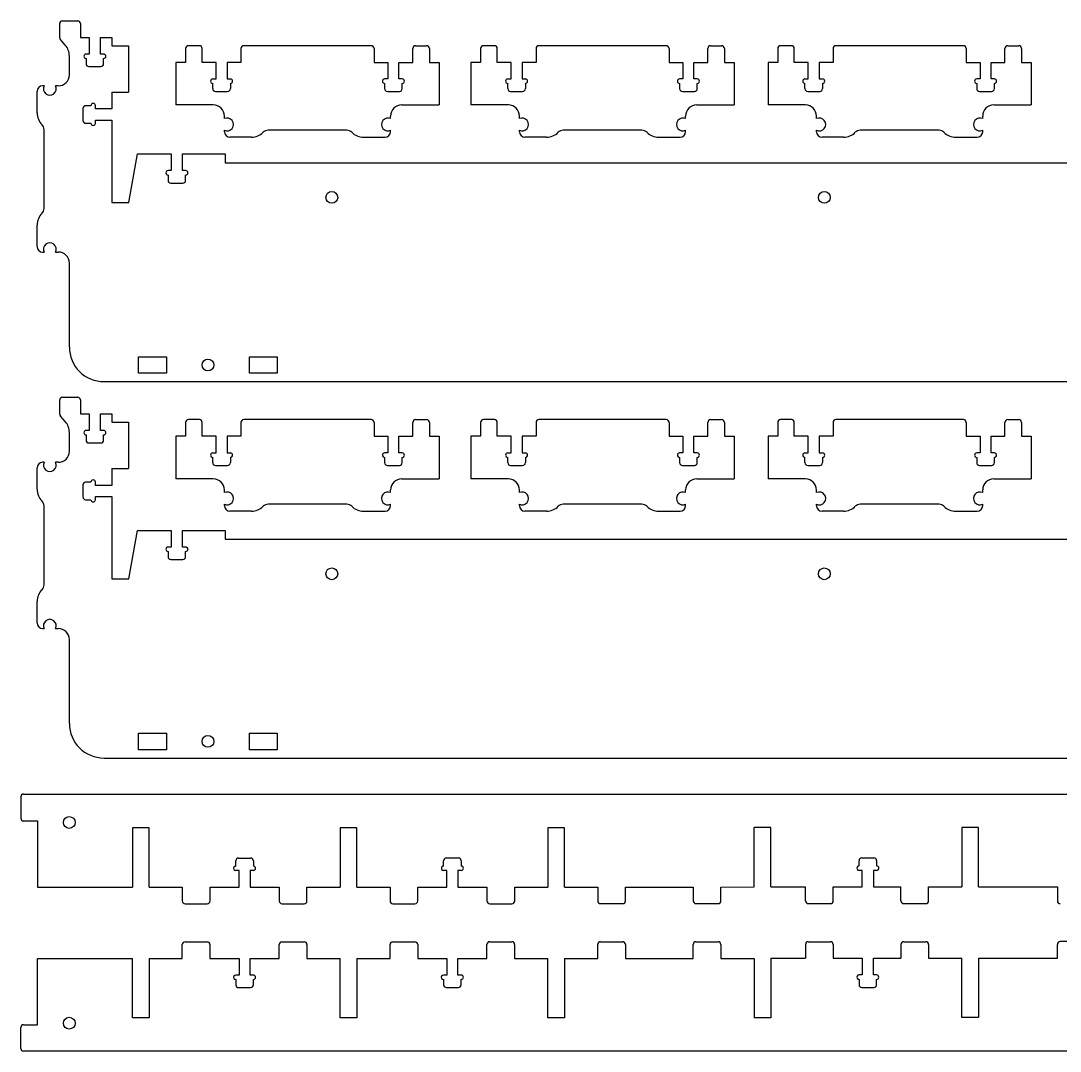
# Model space of a CAD drawing. Header units: millimetres. Extents: x -2205 to -684, y 3022 to 4418.
# Drawn here: x -2205 to -1454, y 3022 to 3766 of the extents above; entities that cross this region are included whole.
import ezdxf

# ---------------------------------------------------------------- set-up
doc = ezdxf.new("R2010")
doc.units = ezdxf.units.MM
doc.layers.get('0').update_dxf_attribs({"color": 253, "lineweight": 70, "true_color": 0x8faf8f})

msp = doc.modelspace()

# ---------------------------------------------------------------- linework, layer by layer
at = {"color": 48, "lineweight": -3, "true_color": 0x483a05}
for p, q in [((-2176.84, 3753.43), (-2176.84, 3763.68)), ((-2174.84, 3765.68), (-2163.84, 3765.68)), ((-2161.84, 3763.68), (-2161.84, 3753.68)), ((-2161.84, 3753.68), (-2155.46, 3753.68)), ((-2155.46, 3753.68), (-2155.46, 3741.68)), ((-2147.46, 3753.68), (-2139.09, 3753.68)), ((-2147.46, 3741.68), (-2147.46, 3753.68)), ((-2139.09, 3753.68), (-2139.09, 3747.68)), ((-2172.83, 3748.13), (-2176.34, 3752.11)), ((-2139.09, 3747.68), (-2127.09, 3747.68)), ((-2127.09, 3747.68), (-2127.09, 3714.15)), ((-2085.92, 3745.68), (-2085.92, 3735.68)), ((-2075.96, 3747.68), (-2083.92, 3747.68)), ((-2073.96, 3735.68), (-2073.96, 3745.68)), ((-2045.96, 3745.68), (-2045.96, 3735.68)), ((-1951.88, 3747.68), (-2043.96, 3747.68)), ((-1949.88, 3745.68), (-1949.88, 3735.68)), ((-1921.88, 3735.68), (-1921.88, 3745.68)), ((-1919.88, 3747.68), (-1911.92, 3747.68)), ((-1909.92, 3745.68), (-1909.92, 3735.68)), ((-1872.88, 3745.68), (-1872.88, 3735.68)), ((-1862.92, 3747.68), (-1870.88, 3747.68)), ((-1860.92, 3735.68), (-1860.92, 3745.68)), ((-1832.92, 3745.68), (-1832.92, 3735.68)), ((-1738.84, 3747.68), (-1830.92, 3747.68)), ((-1736.84, 3745.68), (-1736.84, 3735.68)), ((-1708.84, 3735.68), (-1708.84, 3745.68)), ((-1706.84, 3747.68), (-1698.88, 3747.68)), ((-1696.88, 3745.68), (-1696.88, 3735.68)), ((-1658.37, 3745.68), (-1658.37, 3735.68)), ((-1648.41, 3747.68), (-1656.37, 3747.68)), ((-1646.41, 3735.68), (-1646.41, 3745.68)), ((-1618.41, 3745.68), (-1618.41, 3735.68)), ((-1524.33, 3747.68), (-1616.41, 3747.68)), ((-1522.33, 3745.68), (-1522.33, 3735.68)), ((-1494.33, 3735.68), (-1494.33, 3745.68)), ((-1492.33, 3747.68), (-1484.37, 3747.68)), ((-1482.37, 3745.68), (-1482.37, 3735.68)), ((-2169.84, 3726.68), (-2169.84, 3740.2)), ((-2155.46, 3741.68), (-2157.81, 3741.68)), ((-2157.81, 3738.48), (-2157.81, 3734.68)), ((-2145.11, 3741.68), (-2147.46, 3741.68)), ((-2145.11, 3734.68), (-2145.11, 3738.48)), ((-2155.81, 3732.68), (-2147.11, 3732.68)), ((-2085.92, 3735.68), (-2092.92, 3735.68)), ((-2092.92, 3735.68), (-2092.92, 3704.93)), ((-2063.96, 3735.68), (-2073.96, 3735.68)), ((-2063.96, 3723.68), (-2063.96, 3735.68)), ((-2045.96, 3735.68), (-2055.96, 3735.68)), ((-2055.96, 3735.68), (-2055.96, 3723.68)), ((-1949.88, 3735.68), (-1939.88, 3735.68)), ((-1939.88, 3735.68), (-1939.88, 3723.68)), ((-1931.88, 3735.68), (-1921.88, 3735.68)), ((-1931.88, 3723.68), (-1931.88, 3735.68)), ((-1909.92, 3735.68), (-1902.92, 3735.68)), ((-1902.92, 3735.68), (-1902.92, 3704.93)), ((-1872.88, 3735.68), (-1879.88, 3735.68)), ((-1879.88, 3735.68), (-1879.88, 3704.93)), ((-1850.92, 3735.68), (-1860.92, 3735.68)), ((-1850.92, 3723.68), (-1850.92, 3735.68)), ((-1832.92, 3735.68), (-1842.92, 3735.68)), ((-1842.92, 3735.68), (-1842.92, 3723.68)), ((-1736.84, 3735.68), (-1726.84, 3735.68)), ((-1726.84, 3735.68), (-1726.84, 3723.68)), ((-1718.84, 3735.68), (-1708.84, 3735.68)), ((-1718.84, 3723.68), (-1718.84, 3735.68)), ((-1696.88, 3735.68), (-1689.88, 3735.68)), ((-1689.88, 3735.68), (-1689.88, 3704.93)), ((-1658.37, 3735.68), (-1665.37, 3735.68)), ((-1665.37, 3735.68), (-1665.37, 3704.93)), ((-1636.41, 3735.68), (-1646.41, 3735.68)), ((-1636.41, 3723.68), (-1636.41, 3735.68)), ((-1618.41, 3735.68), (-1628.41, 3735.68)), ((-1628.41, 3735.68), (-1628.41, 3723.68)), ((-1522.33, 3735.68), (-1512.33, 3735.68)), ((-1512.33, 3735.68), (-1512.33, 3723.68)), ((-1504.33, 3735.68), (-1494.33, 3735.68)), ((-1504.33, 3723.68), (-1504.33, 3735.68)), ((-1482.37, 3735.68), (-1475.37, 3735.68)), ((-1475.37, 3735.68), (-1475.37, 3704.93)), ((-2066.31, 3723.68), (-2063.96, 3723.68)), ((-2055.96, 3723.68), (-2053.61, 3723.68)), ((-1939.88, 3723.68), (-1942.23, 3723.68)), ((-1929.53, 3723.68), (-1931.88, 3723.68)), ((-1853.27, 3723.68), (-1850.92, 3723.68)), ((-1842.92, 3723.68), (-1840.57, 3723.68)), ((-1726.84, 3723.68), (-1729.19, 3723.68)), ((-1716.49, 3723.68), (-1718.84, 3723.68)), ((-1638.76, 3723.68), (-1636.41, 3723.68)), ((-1628.41, 3723.68), (-1626.06, 3723.68)), ((-1512.33, 3723.68), (-1514.68, 3723.68)), ((-1501.98, 3723.68), (-1504.33, 3723.68)), ((-2188.13, 3718.68), (-2189.14, 3718.68)), ((-2177.84, 3718.68), (-2179.75, 3718.68)), ((-2066.31, 3716.68), (-2066.31, 3720.48)), ((-2053.61, 3720.48), (-2053.61, 3716.68)), ((-1942.23, 3720.48), (-1942.23, 3716.68)), ((-1929.53, 3716.68), (-1929.53, 3720.48)), ((-1853.27, 3716.68), (-1853.27, 3720.48)), ((-1840.57, 3720.48), (-1840.57, 3716.68)), ((-1729.19, 3720.48), (-1729.19, 3716.68)), ((-1716.49, 3716.68), (-1716.49, 3720.48)), ((-1638.76, 3716.68), (-1638.76, 3720.48)), ((-1626.06, 3720.48), (-1626.06, 3716.68)), ((-1514.68, 3720.48), (-1514.68, 3716.68)), ((-1501.98, 3716.68), (-1501.98, 3720.48)), ((-2193.14, 3699.17), (-2193.14, 3714.68)), ((-2139.09, 3714.15), (-2139.09, 3702.03)), ((-2139.09, 3714.15), (-2127.09, 3714.15)), ((-2064.31, 3714.68), (-2055.61, 3714.68)), ((-1940.23, 3714.68), (-1931.53, 3714.68)), ((-1851.27, 3714.68), (-1842.57, 3714.68)), ((-1727.19, 3714.68), (-1718.49, 3714.68)), ((-1636.76, 3714.68), (-1628.06, 3714.68)), ((-1512.68, 3714.68), (-1503.98, 3714.68)), ((-2160.09, 3702.38), (-2160.09, 3693.68)), ((-2154.29, 3704.38), (-2158.09, 3704.38)), ((-2151.09, 3702.03), (-2151.09, 3704.38)), ((-2139.09, 3702.03), (-2151.09, 3702.03)), ((-2065.92, 3704.93), (-2092.92, 3704.93)), ((-1929.92, 3704.93), (-1902.92, 3704.93)), ((-1852.88, 3704.93), (-1879.88, 3704.93)), ((-1716.88, 3704.93), (-1689.88, 3704.93)), ((-1638.37, 3704.93), (-1665.37, 3704.93)), ((-1502.37, 3704.93), (-1475.37, 3704.93)), ((-2151.09, 3694.03), (-2139.09, 3694.03)), ((-2151.09, 3691.68), (-2151.09, 3694.03)), ((-2139.09, 3694.03), (-2139.09, 3634.53)), ((-2057.92, 3695.02), (-2057.92, 3696.93)), ((-1937.92, 3695.02), (-1937.92, 3696.93)), ((-1844.88, 3695.02), (-1844.88, 3696.93)), ((-1724.88, 3695.02), (-1724.88, 3696.93)), ((-1630.37, 3695.02), (-1630.37, 3696.93)), ((-1510.37, 3695.02), (-1510.37, 3696.93)), ((-2188.14, 3630.23), (-2188.14, 3687.12)), ((-2158.09, 3691.68), (-2154.29, 3691.68)), ((-2057.92, 3685.63), (-2057.92, 3686.64)), ((-1969.47, 3686.63), (-2026.37, 3686.63)), ((-1937.92, 3685.63), (-1937.92, 3686.64)), ((-1844.88, 3685.63), (-1844.88, 3686.64)), ((-1756.43, 3686.63), (-1813.33, 3686.63)), ((-1724.88, 3685.63), (-1724.88, 3686.64)), ((-1630.37, 3685.63), (-1630.37, 3686.64)), ((-1541.92, 3686.63), (-1598.82, 3686.63)), ((-1510.37, 3685.63), (-1510.37, 3686.64)), ((-2038.41, 3681.63), (-2053.92, 3681.63)), ((-1957.43, 3681.63), (-1941.92, 3681.63)), ((-1825.37, 3681.63), (-1840.88, 3681.63)), ((-1744.39, 3681.63), (-1728.88, 3681.63)), ((-1610.86, 3681.63), (-1626.37, 3681.63)), ((-1529.88, 3681.63), (-1514.37, 3681.63)), ((-2126.93, 3634.53), (-2120.58, 3669.53)), ((-2120.58, 3669.53), (-2096.25, 3669.53)), ((-2096.25, 3669.53), (-2096.25, 3657.53)), ((-2088.25, 3669.53), (-2057.29, 3669.53)), ((-2088.25, 3657.53), (-2088.25, 3669.53)), ((-2057.29, 3669.53), (-2057.29, 3663.18)), ((-2057.29, 3663.18), (-836.61, 3663.18)), ((-2096.25, 3657.53), (-2098.6, 3657.53)), ((-2085.9, 3657.53), (-2088.25, 3657.53)), ((-2098.6, 3654.33), (-2098.6, 3650.53)), ((-2096.6, 3648.53), (-2087.9, 3648.53)), ((-2085.9, 3650.53), (-2085.9, 3654.33)), ((-2139.09, 3634.53), (-2126.93, 3634.53)), ((-2193.14, 3602.68), (-2193.14, 3618.19)), ((-2189.14, 3598.68), (-2188.13, 3598.68)), ((-2179.75, 3598.68), (-2177.84, 3598.68)), ((-2169.84, 3530.18), (-2169.84, 3590.68)), ((-2119.9, 3523.18), (-2099.84, 3523.18)), ((-2119.9, 3511.18), (-2119.9, 3523.18)), ((-2099.84, 3523.18), (-2099.84, 3511.18)), ((-2039.78, 3511.18), (-2039.78, 3523.18)), ((-2039.78, 3523.18), (-2019.84, 3523.18)), ((-2019.84, 3523.18), (-2019.84, 3511.18)), ((-2144.84, 3505.18), (-749.06, 3505.18)), ((-2099.84, 3511.18), (-2119.9, 3511.18)), ((-2019.84, 3511.18), (-2039.78, 3511.18)), ((-2176.84, 3481.67), (-2176.84, 3491.92)), ((-2174.84, 3493.92), (-2163.84, 3493.92)), ((-2161.84, 3491.92), (-2161.84, 3481.92)), ((-2172.83, 3476.37), (-2176.34, 3480.35)), ((-2161.84, 3481.92), (-2155.46, 3481.92)), ((-2155.46, 3481.92), (-2155.46, 3469.92)), ((-2147.46, 3481.92), (-2139.09, 3481.92)), ((-2147.46, 3469.92), (-2147.46, 3481.92)), ((-2139.09, 3481.92), (-2139.09, 3475.92)), ((-2139.09, 3475.92), (-2127.09, 3475.92)), ((-2127.09, 3475.92), (-2127.09, 3442.39)), ((-2085.92, 3475.71), (-2085.92, 3465.71)), ((-2075.96, 3477.71), (-2083.92, 3477.71)), ((-2073.96, 3465.71), (-2073.96, 3475.71)), ((-2045.96, 3475.71), (-2045.96, 3465.71)), ((-1951.88, 3477.71), (-2043.96, 3477.71)), ((-1949.88, 3475.71), (-1949.88, 3465.71)), ((-1921.88, 3465.71), (-1921.88, 3475.71)), ((-1919.88, 3477.71), (-1911.92, 3477.71)), ((-1909.92, 3475.71), (-1909.92, 3465.71)), ((-1872.88, 3475.71), (-1872.88, 3465.71)), ((-1862.92, 3477.71), (-1870.88, 3477.71)), ((-1860.92, 3465.71), (-1860.92, 3475.71)), ((-1832.92, 3475.71), (-1832.92, 3465.71)), ((-1738.84, 3477.71), (-1830.92, 3477.71)), ((-1736.84, 3475.71), (-1736.84, 3465.71)), ((-1708.84, 3465.71), (-1708.84, 3475.71)), ((-1706.84, 3477.71), (-1698.88, 3477.71)), ((-1696.88, 3475.71), (-1696.88, 3465.71)), ((-1658.37, 3475.71), (-1658.37, 3465.71)), ((-1648.41, 3477.71), (-1656.37, 3477.71)), ((-1646.41, 3465.71), (-1646.41, 3475.71)), ((-1618.41, 3475.71), (-1618.41, 3465.71)), ((-1524.33, 3477.71), (-1616.41, 3477.71)), ((-1522.33, 3475.71), (-1522.33, 3465.71)), ((-1494.33, 3465.71), (-1494.33, 3475.71)), ((-1492.33, 3477.71), (-1484.37, 3477.71)), ((-1482.37, 3475.71), (-1482.37, 3465.71)), ((-2169.84, 3454.92), (-2169.84, 3468.44)), ((-2155.46, 3469.92), (-2157.81, 3469.92)), ((-2145.11, 3469.92), (-2147.46, 3469.92)), ((-2157.81, 3466.72), (-2157.81, 3462.92)), ((-2155.81, 3460.92), (-2147.11, 3460.92)), ((-2145.11, 3462.92), (-2145.11, 3466.72)), ((-2085.92, 3465.71), (-2092.92, 3465.71)), ((-2092.92, 3465.71), (-2092.92, 3434.96)), ((-2063.96, 3465.71), (-2073.96, 3465.71)), ((-2063.96, 3453.71), (-2063.96, 3465.71)), ((-2045.96, 3465.71), (-2055.96, 3465.71)), ((-2055.96, 3465.71), (-2055.96, 3453.71)), ((-1949.88, 3465.71), (-1939.88, 3465.71)), ((-1939.88, 3465.71), (-1939.88, 3453.71)), ((-1931.88, 3465.71), (-1921.88, 3465.71)), ((-1931.88, 3453.71), (-1931.88, 3465.71)), ((-1909.92, 3465.71), (-1902.92, 3465.71)), ((-1902.92, 3465.71), (-1902.92, 3434.96)), ((-1872.88, 3465.71), (-1879.88, 3465.71)), ((-1879.88, 3465.71), (-1879.88, 3434.96)), ((-1850.92, 3465.71), (-1860.92, 3465.71)), ((-1850.92, 3453.71), (-1850.92, 3465.71)), ((-1832.92, 3465.71), (-1842.92, 3465.71)), ((-1842.92, 3465.71), (-1842.92, 3453.71)), ((-1736.84, 3465.71), (-1726.84, 3465.71)), ((-1726.84, 3465.71), (-1726.84, 3453.71)), ((-1718.84, 3465.71), (-1708.84, 3465.71)), ((-1718.84, 3453.71), (-1718.84, 3465.71)), ((-1696.88, 3465.71), (-1689.88, 3465.71)), ((-1689.88, 3465.71), (-1689.88, 3434.96)), ((-1658.37, 3465.71), (-1665.37, 3465.71)), ((-1665.37, 3465.71), (-1665.37, 3434.96)), ((-1636.41, 3465.71), (-1646.41, 3465.71)), ((-1636.41, 3453.71), (-1636.41, 3465.71)), ((-1618.41, 3465.71), (-1628.41, 3465.71)), ((-1628.41, 3465.71), (-1628.41, 3453.71)), ((-1522.33, 3465.71), (-1512.33, 3465.71)), ((-1512.33, 3465.71), (-1512.33, 3453.71)), ((-1504.33, 3465.71), (-1494.33, 3465.71)), ((-1504.33, 3453.71), (-1504.33, 3465.71)), ((-1482.37, 3465.71), (-1475.37, 3465.71)), ((-1475.37, 3465.71), (-1475.37, 3434.96)), ((-2066.31, 3453.71), (-2063.96, 3453.71)), ((-2055.96, 3453.71), (-2053.61, 3453.71)), ((-1939.88, 3453.71), (-1942.23, 3453.71)), ((-1929.53, 3453.71), (-1931.88, 3453.71)), ((-1853.27, 3453.71), (-1850.92, 3453.71)), ((-1842.92, 3453.71), (-1840.57, 3453.71)), ((-1726.84, 3453.71), (-1729.19, 3453.71)), ((-1716.49, 3453.71), (-1718.84, 3453.71)), ((-1638.76, 3453.71), (-1636.41, 3453.71)), ((-1628.41, 3453.71), (-1626.06, 3453.71)), ((-1512.33, 3453.71), (-1514.68, 3453.71)), ((-1501.98, 3453.71), (-1504.33, 3453.71)), ((-2188.13, 3446.92), (-2189.14, 3446.92)), ((-2177.84, 3446.92), (-2179.75, 3446.92)), ((-2066.31, 3446.71), (-2066.31, 3450.51)), ((-2053.61, 3450.51), (-2053.61, 3446.71)), ((-1942.23, 3450.51), (-1942.23, 3446.71)), ((-1929.53, 3446.71), (-1929.53, 3450.51)), ((-1853.27, 3446.71), (-1853.27, 3450.51)), ((-1840.57, 3450.51), (-1840.57, 3446.71)), ((-1729.19, 3450.51), (-1729.19, 3446.71)), ((-1716.49, 3446.71), (-1716.49, 3450.51)), ((-1638.76, 3446.71), (-1638.76, 3450.51)), ((-1626.06, 3450.51), (-1626.06, 3446.71)), ((-1514.68, 3450.51), (-1514.68, 3446.71)), ((-1501.98, 3446.71), (-1501.98, 3450.51)), ((-2193.14, 3427.41), (-2193.14, 3442.92)), ((-2139.09, 3442.39), (-2139.09, 3430.27)), ((-2139.09, 3442.39), (-2127.09, 3442.39)), ((-2064.31, 3444.71), (-2055.61, 3444.71)), ((-1940.23, 3444.71), (-1931.53, 3444.71)), ((-1851.27, 3444.71), (-1842.57, 3444.71)), ((-1727.19, 3444.71), (-1718.49, 3444.71)), ((-1636.76, 3444.71), (-1628.06, 3444.71)), ((-1512.68, 3444.71), (-1503.98, 3444.71)), ((-2160.09, 3430.62), (-2160.09, 3421.92)), ((-2154.29, 3432.62), (-2158.09, 3432.62)), ((-2151.09, 3430.27), (-2151.09, 3432.62)), ((-2139.09, 3430.27), (-2151.09, 3430.27)), ((-2065.92, 3434.96), (-2092.92, 3434.96)), ((-1929.92, 3434.96), (-1902.92, 3434.96)), ((-1852.88, 3434.96), (-1879.88, 3434.96)), ((-1716.88, 3434.96), (-1689.88, 3434.96)), ((-1638.37, 3434.96), (-1665.37, 3434.96)), ((-1502.37, 3434.96), (-1475.37, 3434.96)), ((-2057.92, 3425.05), (-2057.92, 3426.96)), ((-1937.92, 3425.05), (-1937.92, 3426.96)), ((-1844.88, 3425.05), (-1844.88, 3426.96)), ((-1724.88, 3425.05), (-1724.88, 3426.96)), ((-1630.37, 3425.05), (-1630.37, 3426.96)), ((-1510.37, 3425.05), (-1510.37, 3426.96)), ((-2188.14, 3358.47), (-2188.14, 3415.36)), ((-2158.09, 3419.92), (-2154.29, 3419.92)), ((-2151.09, 3422.27), (-2139.09, 3422.27)), ((-2151.09, 3419.92), (-2151.09, 3422.27)), ((-2139.09, 3422.27), (-2139.09, 3362.77)), ((-2057.92, 3415.66), (-2057.92, 3416.67)), ((-1969.47, 3416.66), (-2026.37, 3416.66)), ((-1937.92, 3415.66), (-1937.92, 3416.67)), ((-1844.88, 3415.66), (-1844.88, 3416.67)), ((-1756.43, 3416.66), (-1813.33, 3416.66)), ((-1724.88, 3415.66), (-1724.88, 3416.67)), ((-1630.37, 3415.66), (-1630.37, 3416.67)), ((-1541.92, 3416.66), (-1598.82, 3416.66)), ((-1510.37, 3415.66), (-1510.37, 3416.67)), ((-2038.41, 3411.66), (-2053.92, 3411.66)), ((-1957.43, 3411.66), (-1941.92, 3411.66)), ((-1825.37, 3411.66), (-1840.88, 3411.66)), ((-1744.39, 3411.66), (-1728.88, 3411.66)), ((-1610.86, 3411.66), (-1626.37, 3411.66)), ((-1529.88, 3411.66), (-1514.37, 3411.66)), ((-2126.93, 3362.77), (-2120.58, 3397.77)), ((-2120.58, 3397.77), (-2096.25, 3397.77)), ((-2096.25, 3397.77), (-2096.25, 3385.77)), ((-2088.25, 3397.77), (-2057.29, 3397.77)), ((-2088.25, 3385.77), (-2088.25, 3397.77)), ((-2057.29, 3397.77), (-2057.29, 3391.42)), ((-2096.25, 3385.77), (-2098.6, 3385.77)), ((-2085.9, 3385.77), (-2088.25, 3385.77)), ((-2057.29, 3391.42), (-836.61, 3391.42)), ((-2098.6, 3382.57), (-2098.6, 3378.77)), ((-2085.9, 3378.77), (-2085.9, 3382.57)), ((-2096.6, 3376.77), (-2087.9, 3376.77)), ((-2139.09, 3362.77), (-2126.93, 3362.77)), ((-2193.14, 3330.92), (-2193.14, 3346.43)), ((-2189.14, 3326.92), (-2188.13, 3326.92)), ((-2179.75, 3326.92), (-2177.84, 3326.92)), ((-2169.84, 3258.42), (-2169.84, 3318.92)), ((-2119.9, 3251.42), (-2099.84, 3251.42)), ((-2119.9, 3239.42), (-2119.9, 3251.42)), ((-2099.84, 3251.42), (-2099.84, 3239.42)), ((-2039.78, 3239.42), (-2039.78, 3251.42)), ((-2039.78, 3251.42), (-2019.84, 3251.42)), ((-2019.84, 3251.42), (-2019.84, 3239.42)), ((-2099.84, 3239.42), (-2119.9, 3239.42)), ((-2019.84, 3239.42), (-2039.78, 3239.42)), ((-2144.84, 3233.42), (-749.06, 3233.42)), ((-2204.93, 3205.45), (-2204.93, 3190.04)), ((-2202.93, 3207.45), (-685.93, 3207.45)), ((-2202.93, 3188.04), (-2192.93, 3188.04)), ((-2192.93, 3188.04), (-2192.92, 3140.19)), ((-2124.32, 3183.06), (-2124.31, 3140.21)), ((-2112.32, 3183.06), (-2124.32, 3183.06)), ((-2112.31, 3140.21), (-2112.32, 3183.06)), ((-1974.32, 3183.09), (-1974.31, 3140.24)), ((-1962.32, 3183.09), (-1974.32, 3183.09)), ((-1962.31, 3140.24), (-1962.32, 3183.09)), ((-1824.32, 3183.12), (-1824.31, 3140.27)), ((-1812.32, 3183.12), (-1824.32, 3183.12)), ((-1812.31, 3140.28), (-1812.32, 3183.12)), ((-1663.42, 3183.16), (-1675.42, 3183.15)), ((-1675.41, 3140.31), (-1675.42, 3183.15)), ((-1663.41, 3140.31), (-1663.42, 3183.16)), ((-1525.42, 3183.19), (-1525.41, 3140.34)), ((-1513.42, 3183.19), (-1525.42, 3183.19)), ((-1513.41, 3140.34), (-1513.42, 3183.19)), ((-2047.67, 3161.22), (-2038.97, 3161.23)), ((-1897.67, 3161.26), (-1888.97, 3161.26)), ((-1597.67, 3161.32), (-1588.97, 3161.33)), ((-2049.67, 3155.42), (-2049.67, 3159.22)), ((-2047.31, 3152.22), (-2049.66, 3152.22)), ((-2047.31, 3140.22), (-2047.31, 3152.22)), ((-2036.96, 3152.23), (-2039.31, 3152.23)), ((-2039.31, 3152.23), (-2039.31, 3140.23)), ((-2036.97, 3159.23), (-2036.97, 3155.43)), ((-1899.67, 3155.46), (-1899.67, 3159.26)), ((-1897.31, 3152.26), (-1899.66, 3152.26)), ((-1897.31, 3140.26), (-1897.31, 3152.26)), ((-1886.96, 3152.26), (-1889.31, 3152.26)), ((-1889.31, 3152.26), (-1889.31, 3140.26)), ((-1886.97, 3159.26), (-1886.97, 3155.46)), ((-1599.67, 3155.52), (-1599.67, 3159.32)), ((-1597.32, 3152.32), (-1599.67, 3152.32)), ((-1597.32, 3140.32), (-1597.32, 3152.32)), ((-1586.97, 3152.33), (-1589.32, 3152.33)), ((-1589.32, 3152.33), (-1589.32, 3140.33)), ((-1586.97, 3159.33), (-1586.97, 3155.53)), ((-2192.92, 3140.19), (-2124.31, 3140.21)), ((-2112.31, 3140.21), (-2088.31, 3140.22)), ((-2088.31, 3140.22), (-2088.31, 3130.22)), ((-2068.31, 3130.22), (-2068.31, 3140.22)), ((-2068.31, 3140.22), (-2047.31, 3140.22)), ((-2039.31, 3140.23), (-2018.31, 3140.23)), ((-2018.31, 3140.23), (-2018.31, 3130.23)), ((-1998.31, 3130.24), (-1998.31, 3140.24)), ((-1998.31, 3140.24), (-1974.31, 3140.24)), ((-1962.31, 3140.24), (-1938.31, 3140.25)), ((-1938.31, 3140.25), (-1938.31, 3130.25)), ((-1918.31, 3140.25), (-1897.31, 3140.26)), ((-1918.31, 3130.25), (-1918.31, 3140.25)), ((-1889.31, 3140.26), (-1868.31, 3140.26)), ((-1868.31, 3140.26), (-1868.31, 3130.26)), ((-1848.31, 3130.27), (-1848.31, 3140.27)), ((-1848.31, 3140.27), (-1824.31, 3140.27)), ((-1812.31, 3140.28), (-1788.31, 3140.28)), ((-1788.31, 3140.28), (-1788.31, 3130.28)), ((-1768.31, 3140.29), (-1719.41, 3140.3)), ((-1768.31, 3130.29), (-1768.31, 3140.29)), ((-1719.41, 3140.3), (-1719.41, 3130.3)), ((-1699.41, 3140.3), (-1675.41, 3140.31)), ((-1699.41, 3130.3), (-1699.41, 3140.3)), ((-1663.41, 3140.31), (-1638.31, 3140.31)), ((-1638.31, 3130.31), (-1638.31, 3140.31)), ((-1618.31, 3130.32), (-1618.31, 3140.32)), ((-1618.31, 3140.32), (-1597.32, 3140.32)), ((-1589.32, 3140.33), (-1569.41, 3140.33)), ((-1569.41, 3130.33), (-1569.41, 3140.33)), ((-1549.41, 3140.33), (-1525.41, 3140.34)), ((-1549.41, 3130.33), (-1549.41, 3140.33)), ((-1513.41, 3140.34), (-1456.42, 3140.35)), ((-1456.42, 3140.35), (-1456.41, 3130.35)), ((-2086.31, 3128.22), (-2070.31, 3128.22)), ((-2016.31, 3128.23), (-2000.31, 3128.24)), ((-1936.31, 3128.25), (-1920.31, 3128.25)), ((-1866.31, 3128.26), (-1850.31, 3128.27)), ((-1786.31, 3128.28), (-1770.31, 3128.29)), ((-1717.41, 3128.3), (-1701.41, 3128.3)), ((-1636.31, 3128.31), (-1620.31, 3128.32)), ((-1567.41, 3128.33), (-1551.41, 3128.33)), ((-2086.34, 3100.71), (-2070.34, 3100.72)), ((-2016.34, 3100.73), (-2000.34, 3100.73)), ((-1936.34, 3100.75), (-1920.34, 3100.75)), ((-1866.34, 3100.76), (-1850.34, 3100.77)), ((-1786.34, 3100.78), (-1770.34, 3100.78)), ((-1717.44, 3100.79), (-1701.44, 3100.8)), ((-1636.34, 3100.81), (-1620.34, 3100.82)), ((-1567.44, 3100.83), (-1551.44, 3100.83)), ((-1434.44, 3100.86), (-1454.44, 3100.85)), ((-2088.34, 3088.71), (-2088.34, 3098.71)), ((-2068.34, 3098.72), (-2068.34, 3088.72)), ((-2018.34, 3088.73), (-2018.34, 3098.73)), ((-1998.34, 3098.73), (-1998.34, 3088.73)), ((-1938.34, 3088.75), (-1938.34, 3098.75)), ((-1918.34, 3098.75), (-1918.34, 3088.75)), ((-1868.34, 3088.76), (-1868.34, 3098.76)), ((-1848.34, 3098.77), (-1848.34, 3088.77)), ((-1788.34, 3088.78), (-1788.34, 3098.78)), ((-1768.34, 3098.78), (-1768.34, 3088.78)), ((-1719.44, 3088.79), (-1719.44, 3098.79)), ((-1699.44, 3098.8), (-1699.44, 3088.8)), ((-1638.34, 3098.81), (-1638.34, 3088.81)), ((-1618.34, 3098.82), (-1618.34, 3088.82)), ((-1569.44, 3098.83), (-1569.44, 3088.83)), ((-1549.44, 3098.83), (-1549.44, 3088.83)), ((-1456.44, 3088.85), (-1456.44, 3098.85)), ((-2192.94, 3088.69), (-2124.34, 3088.71)), ((-2192.93, 3040.84), (-2192.94, 3088.69)), ((-2124.33, 3045.86), (-2124.34, 3088.71)), ((-2112.34, 3088.71), (-2088.34, 3088.71)), ((-2112.34, 3088.71), (-2112.33, 3045.86)), ((-2068.34, 3088.72), (-2047.34, 3088.72)), ((-2047.34, 3088.72), (-2047.33, 3076.72)), ((-2039.34, 3088.72), (-2018.34, 3088.73)), ((-2039.33, 3076.72), (-2039.34, 3088.72)), ((-1998.34, 3088.73), (-1974.34, 3088.74)), ((-1974.33, 3045.89), (-1974.34, 3088.74)), ((-1962.34, 3088.74), (-1938.34, 3088.75)), ((-1962.34, 3088.74), (-1962.33, 3045.89)), ((-1918.34, 3088.75), (-1897.34, 3088.75)), ((-1897.34, 3088.75), (-1897.33, 3076.75)), ((-1889.34, 3088.76), (-1868.34, 3088.76)), ((-1889.33, 3076.76), (-1889.34, 3088.76)), ((-1848.34, 3088.77), (-1824.34, 3088.77)), ((-1824.33, 3045.92), (-1824.34, 3088.77)), ((-1812.34, 3088.77), (-1788.34, 3088.78)), ((-1812.34, 3088.77), (-1812.33, 3045.93)), ((-1768.34, 3088.78), (-1719.44, 3088.79)), ((-1699.44, 3088.8), (-1675.44, 3088.8)), ((-1675.44, 3088.8), (-1675.43, 3045.96)), ((-1663.44, 3088.81), (-1638.34, 3088.81)), ((-1663.44, 3088.81), (-1663.43, 3045.96)), ((-1618.34, 3088.82), (-1597.34, 3088.82)), ((-1597.34, 3088.82), (-1597.34, 3076.82)), ((-1589.34, 3088.82), (-1569.44, 3088.83)), ((-1589.34, 3076.82), (-1589.34, 3088.82)), ((-1549.44, 3088.83), (-1525.44, 3088.84)), ((-1525.43, 3045.99), (-1525.44, 3088.84)), ((-1513.44, 3088.84), (-1456.44, 3088.85)), ((-1513.44, 3088.84), (-1513.43, 3045.99)), ((-2047.33, 3076.72), (-2049.68, 3076.72)), ((-2049.68, 3073.52), (-2049.68, 3069.72)), ((-2036.98, 3076.72), (-2039.33, 3076.72)), ((-2036.98, 3069.72), (-2036.98, 3073.52)), ((-1897.33, 3076.75), (-1899.68, 3076.75)), ((-1899.68, 3073.55), (-1899.68, 3069.75)), ((-1886.98, 3076.76), (-1889.33, 3076.76)), ((-1886.98, 3069.76), (-1886.98, 3073.56)), ((-1597.34, 3076.82), (-1599.69, 3076.82)), ((-1599.69, 3073.62), (-1599.69, 3069.82)), ((-1586.99, 3076.82), (-1589.34, 3076.82)), ((-1586.99, 3069.82), (-1586.99, 3073.62)), ((-2047.68, 3067.72), (-2038.98, 3067.72)), ((-1897.68, 3067.75), (-1888.98, 3067.76)), ((-1597.69, 3067.82), (-1588.99, 3067.82)), ((-2202.93, 3040.84), (-2192.93, 3040.84)), ((-2112.33, 3045.86), (-2124.33, 3045.86)), ((-1962.33, 3045.89), (-1974.33, 3045.89)), ((-1812.33, 3045.93), (-1824.33, 3045.92)), ((-1663.43, 3045.96), (-1675.43, 3045.96)), ((-1513.43, 3045.99), (-1525.43, 3045.99)), ((-2204.93, 3023.76), (-2204.93, 3038.84)), ((-685.93, 3021.76), (-2202.93, 3021.76))]:
    msp.add_line(p, q, dxfattribs=at)
for centre in [(-1980.35, 3638.18), (-1624.75, 3638.18), (-2069.81, 3517.18), (-1980.35, 3366.42), (-1624.75, 3366.42), (-2069.81, 3245.42), (-2169.93, 3186.9), (-2169.94, 3041.99)]:
    msp.add_circle(centre, 4.25, dxfattribs=at)
for centre, radius, start, end in [((-2174.84, 3763.68), 2, 90, 180), ((-2163.84, 3763.68), 2, 360, 90), ((-2174.84, 3753.43), 2, 180, 221.38233), ((-2181.84, 3740.2), 12, 0, 41.38233), ((-2083.92, 3745.68), 2, 90, 180), ((-2075.96, 3745.68), 2, 360, 90), ((-2043.96, 3745.68), 2, 90, 180), ((-1951.88, 3745.68), 2, 360, 90), ((-1919.88, 3745.68), 2, 90, 180), ((-1911.92, 3745.68), 2, 360, 90), ((-1870.88, 3745.68), 2, 90, 180), ((-1862.92, 3745.68), 2, 360, 90), ((-1830.92, 3745.68), 2, 90, 180), ((-1738.84, 3745.68), 2, 360, 90), ((-1706.84, 3745.68), 2, 90, 180), ((-1698.88, 3745.68), 2, 360, 90), ((-1656.37, 3745.68), 2, 90, 180), ((-1648.41, 3745.68), 2, 360, 90), ((-1616.41, 3745.68), 2, 90, 180), ((-1524.33, 3745.68), 2, 360, 90), ((-1492.33, 3745.68), 2, 90, 180), ((-1484.37, 3745.68), 2, 360, 90), ((-2157.81, 3740.08), 1.6, 90, 270), ((-2145.11, 3740.08), 1.6, 270, 90), ((-2155.81, 3734.68), 2, 180, 270), ((-2147.11, 3734.68), 2, 270, 0), ((-2177.84, 3726.68), 8, 270, 0), ((-2066.31, 3722.08), 1.6, 90, 270), ((-2053.61, 3722.08), 1.6, 270, 90), ((-1942.23, 3722.08), 1.6, 90, 270), ((-1929.53, 3722.08), 1.6, 270, 90), ((-1853.27, 3722.08), 1.6, 90, 270), ((-1840.57, 3722.08), 1.6, 270, 90), ((-1729.19, 3722.08), 1.6, 90, 270), ((-1716.49, 3722.08), 1.6, 270, 90), ((-1638.76, 3722.08), 1.6, 90, 270), ((-1626.06, 3722.08), 1.6, 270, 90), ((-1514.68, 3722.08), 1.6, 90, 270), ((-1501.98, 3722.08), 1.6, 270, 90), ((-2189.14, 3714.68), 4, 90, 180), ((-2183.94, 3716.68), 4.64, 154.46677, 25.53323), ((-2064.31, 3716.68), 2, 180, 270), ((-2055.61, 3716.68), 2, 270, 0), ((-1940.23, 3716.68), 2, 180, 270), ((-1931.53, 3716.68), 2, 270, 0), ((-1851.27, 3716.68), 2, 180, 270), ((-1842.57, 3716.68), 2, 270, 0), ((-1727.19, 3716.68), 2, 180, 270), ((-1718.49, 3716.68), 2, 270, 0), ((-1636.76, 3716.68), 2, 180, 270), ((-1628.06, 3716.68), 2, 270, 0), ((-1512.68, 3716.68), 2, 180, 270), ((-1503.98, 3716.68), 2, 270, 0), ((-2158.09, 3702.38), 2, 90, 180), ((-2152.69, 3704.38), 1.6, 0, 180), ((-2065.92, 3696.93), 8, 0, 90), ((-1929.92, 3696.93), 8, 90, 180), ((-1852.88, 3696.93), 8, 0, 90), ((-1716.88, 3696.93), 8, 90, 180), ((-1638.37, 3696.93), 8, 0, 90), ((-1502.37, 3696.93), 8, 90, 180), ((-2181.14, 3699.17), 12, 180, 225.09913), ((-2158.09, 3693.68), 2, 180, 270), ((-2055.92, 3690.83), 4.64, 244.46677, 115.53323), ((-1939.92, 3690.83), 4.64, 64.46677, 295.53323), ((-1842.88, 3690.83), 4.64, 244.46677, 115.53323), ((-1726.88, 3690.83), 4.64, 64.46677, 295.53323), ((-1628.37, 3690.83), 4.64, 244.46677, 115.53323), ((-1512.37, 3690.83), 4.64, 64.46677, 295.53323), ((-2193.14, 3687.12), 5, 0, 45.09913), ((-2152.69, 3691.68), 1.6, 180, 0), ((-2053.92, 3685.63), 4, 180, 270), ((-2038.41, 3693.63), 12, 270, 315.09913), ((-2026.37, 3681.63), 5, 90, 135.09913), ((-1969.47, 3681.63), 5, 44.90087, 90), ((-1957.43, 3693.63), 12, 224.90087, 270), ((-1941.92, 3685.63), 4, 270, 360), ((-1840.88, 3685.63), 4, 180, 270), ((-1825.37, 3693.63), 12, 270, 315.09913), ((-1813.33, 3681.63), 5, 90, 135.09913), ((-1756.43, 3681.63), 5, 44.90087, 90), ((-1744.39, 3693.63), 12, 224.90087, 270), ((-1728.88, 3685.63), 4, 270, 360), ((-1626.37, 3685.63), 4, 180, 270), ((-1610.86, 3693.63), 12, 270, 315.09913), ((-1598.82, 3681.63), 5, 90, 135.09913), ((-1541.92, 3681.63), 5, 44.90087, 90), ((-1529.88, 3693.63), 12, 224.90087, 270), ((-1514.37, 3685.63), 4, 270, 360), ((-2098.6, 3655.93), 1.6, 90, 270), ((-2085.9, 3655.93), 1.6, 270, 90), ((-2096.6, 3650.53), 2, 180, 270), ((-2087.9, 3650.53), 2, 270, 0), ((-2181.14, 3618.19), 12, 134.90087, 180), ((-2193.14, 3630.23), 5, 314.90087, 0), ((-2189.14, 3602.68), 4, 180, 270), ((-2183.94, 3600.68), 4.64, 334.46677, 205.53323), ((-2177.84, 3590.68), 8, 0, 90), ((-2144.84, 3530.18), 25, 180, 270), ((-2174.84, 3491.92), 2, 90, 180), ((-2163.84, 3491.92), 2, 360, 90), ((-2174.84, 3481.67), 2, 180, 221.38233), ((-2181.84, 3468.44), 12, 0, 41.38233), ((-2083.92, 3475.71), 2, 90, 180), ((-2075.96, 3475.71), 2, 360, 90), ((-2043.96, 3475.71), 2, 90, 180), ((-1951.88, 3475.71), 2, 360, 90), ((-1919.88, 3475.71), 2, 90, 180), ((-1911.92, 3475.71), 2, 360, 90), ((-1870.88, 3475.71), 2, 90, 180), ((-1862.92, 3475.71), 2, 360, 90), ((-1830.92, 3475.71), 2, 90, 180), ((-1738.84, 3475.71), 2, 360, 90), ((-1706.84, 3475.71), 2, 90, 180), ((-1698.88, 3475.71), 2, 360, 90), ((-1656.37, 3475.71), 2, 90, 180), ((-1648.41, 3475.71), 2, 360, 90), ((-1616.41, 3475.71), 2, 90, 180), ((-1524.33, 3475.71), 2, 360, 90), ((-1492.33, 3475.71), 2, 90, 180), ((-1484.37, 3475.71), 2, 360, 90), ((-2157.81, 3468.32), 1.6, 90, 270), ((-2145.11, 3468.32), 1.6, 270, 90), ((-2155.81, 3462.92), 2, 180, 270), ((-2147.11, 3462.92), 2, 270, 0), ((-2177.84, 3454.92), 8, 270, 0), ((-2066.31, 3452.11), 1.6, 90, 270), ((-2053.61, 3452.11), 1.6, 270, 90), ((-1942.23, 3452.11), 1.6, 90, 270), ((-1929.53, 3452.11), 1.6, 270, 90), ((-1853.27, 3452.11), 1.6, 90, 270), ((-1840.57, 3452.11), 1.6, 270, 90), ((-1729.19, 3452.11), 1.6, 90, 270), ((-1716.49, 3452.11), 1.6, 270, 90), ((-1638.76, 3452.11), 1.6, 90, 270), ((-1626.06, 3452.11), 1.6, 270, 90), ((-1514.68, 3452.11), 1.6, 90, 270), ((-1501.98, 3452.11), 1.6, 270, 90), ((-2189.14, 3442.92), 4, 90, 180), ((-2183.94, 3444.92), 4.64, 154.46677, 25.53323), ((-2064.31, 3446.71), 2, 180, 270), ((-2055.61, 3446.71), 2, 270, 0), ((-1940.23, 3446.71), 2, 180, 270), ((-1931.53, 3446.71), 2, 270, 0), ((-1851.27, 3446.71), 2, 180, 270), ((-1842.57, 3446.71), 2, 270, 0), ((-1727.19, 3446.71), 2, 180, 270), ((-1718.49, 3446.71), 2, 270, 0), ((-1636.76, 3446.71), 2, 180, 270), ((-1628.06, 3446.71), 2, 270, 0), ((-1512.68, 3446.71), 2, 180, 270), ((-1503.98, 3446.71), 2, 270, 0), ((-2158.09, 3430.62), 2, 90, 180), ((-2152.69, 3432.62), 1.6, 0, 180), ((-2065.92, 3426.96), 8, 0, 90), ((-1929.92, 3426.96), 8, 90, 180), ((-1852.88, 3426.96), 8, 0, 90), ((-1716.88, 3426.96), 8, 90, 180), ((-1638.37, 3426.96), 8, 0, 90), ((-1502.37, 3426.96), 8, 90, 180), ((-2181.14, 3427.41), 12, 180, 225.09913), ((-2055.92, 3420.86), 4.64, 244.46677, 115.53323), ((-1939.92, 3420.86), 4.64, 64.46677, 295.53323), ((-1842.88, 3420.86), 4.64, 244.46677, 115.53323), ((-1726.88, 3420.86), 4.64, 64.46677, 295.53323), ((-1628.37, 3420.86), 4.64, 244.46677, 115.53323), ((-1512.37, 3420.86), 4.64, 64.46677, 295.53323), ((-2193.14, 3415.36), 5, 0, 45.09913), ((-2158.09, 3421.92), 2, 180, 270), ((-2152.69, 3419.92), 1.6, 180, 0), ((-2053.92, 3415.66), 4, 180, 270), ((-2038.41, 3423.66), 12, 270, 315.09913), ((-2026.37, 3411.66), 5, 90, 135.09913), ((-1969.47, 3411.66), 5, 44.90087, 90), ((-1957.43, 3423.66), 12, 224.90087, 270), ((-1941.92, 3415.66), 4, 270, 360), ((-1840.88, 3415.66), 4, 180, 270), ((-1825.37, 3423.66), 12, 270, 315.09913), ((-1813.33, 3411.66), 5, 90, 135.09913), ((-1756.43, 3411.66), 5, 44.90087, 90), ((-1744.39, 3423.66), 12, 224.90087, 270), ((-1728.88, 3415.66), 4, 270, 360), ((-1626.37, 3415.66), 4, 180, 270), ((-1610.86, 3423.66), 12, 270, 315.09913), ((-1598.82, 3411.66), 5, 90, 135.09913), ((-1541.92, 3411.66), 5, 44.90087, 90), ((-1529.88, 3423.66), 12, 224.90087, 270), ((-1514.37, 3415.66), 4, 270, 360), ((-2098.6, 3384.17), 1.6, 90, 270), ((-2085.9, 3384.17), 1.6, 270, 90), ((-2096.6, 3378.77), 2, 180, 270), ((-2087.9, 3378.77), 2, 270, 0), ((-2181.14, 3346.43), 12, 134.90087, 180), ((-2193.14, 3358.47), 5, 314.90087, 0), ((-2183.94, 3328.92), 4.64, 334.46677, 205.53323), ((-2189.14, 3330.92), 4, 180, 270), ((-2177.84, 3318.92), 8, 0, 90), ((-2144.84, 3258.42), 25, 180, 270), ((-2202.93, 3205.45), 2, 90, 180.01251), ((-2202.93, 3190.04), 2, 180.01251, 270.01251), ((-2047.67, 3159.22), 2, 90.01251, 180.01251), ((-2038.97, 3159.23), 2, 0.01251, 90.01251), ((-1897.67, 3159.26), 2, 90.01251, 180.01251), ((-1888.97, 3159.26), 2, 0.01251, 90.01251), ((-1597.67, 3159.32), 2, 90.01251, 180.01251), ((-1588.97, 3159.33), 2, 0.01251, 90.01251), ((-2049.66, 3153.82), 1.6, 90.01251, 270.01251), ((-2036.96, 3153.83), 1.6, 270.01251, 90.01251), ((-1899.66, 3153.86), 1.6, 90.01251, 270.01251), ((-1886.96, 3153.86), 1.6, 270.01251, 90.01251), ((-1599.67, 3153.92), 1.6, 90.01251, 270.01251), ((-1586.97, 3153.93), 1.6, 270.01251, 90.01251), ((-2086.31, 3130.22), 2, 180.01251, 270.01251), ((-2070.31, 3130.22), 2, 270.01251, 0.01251), ((-2016.31, 3130.23), 2, 180.01251, 270.01251), ((-2000.31, 3130.24), 2, 270.01251, 0.01251), ((-1936.31, 3130.25), 2, 180.01251, 270.01251), ((-1920.31, 3130.25), 2, 270.01251, 0.01251), ((-1866.31, 3130.26), 2, 180.01251, 270.01251), ((-1850.31, 3130.27), 2, 270.01251, 0.01251), ((-1786.31, 3130.28), 2, 180.01251, 270.01251), ((-1770.31, 3130.29), 2, 270.01251, 0.01251), ((-1717.41, 3130.3), 2, 180.01251, 270.01251), ((-1701.41, 3130.3), 2, 270.01251, 0.01251), ((-1636.31, 3130.31), 2, 180.01251, 270.01251), ((-1620.31, 3130.32), 2, 270.01251, 0.01251), ((-1567.41, 3130.33), 2, 180.01251, 270.01251), ((-1551.41, 3130.33), 2, 270.01251, 0.01251), ((-1454.41, 3130.35), 2, 180.01251, 270.01251), ((-2086.34, 3098.71), 2, 90.01251, 180.01251), ((-2070.34, 3098.72), 2, 0.01251, 90.01251), ((-2016.34, 3098.73), 2, 90.01251, 180.01251), ((-2000.34, 3098.73), 2, 0.01251, 90.01251), ((-1936.34, 3098.75), 2, 90.01251, 180.01251), ((-1920.34, 3098.75), 2, 0.01251, 90.01251), ((-1866.34, 3098.76), 2, 90.01251, 180.01251), ((-1850.34, 3098.77), 2, 0.01251, 90.01251), ((-1786.34, 3098.78), 2, 90.01251, 180.01251), ((-1770.34, 3098.78), 2, 0.01251, 90.01251), ((-1717.44, 3098.79), 2, 90.01251, 180.01251), ((-1701.44, 3098.8), 2, 0.01251, 90.01251), ((-1636.34, 3098.81), 2, 90.01251, 180.01251), ((-1620.34, 3098.82), 2, 0.01251, 90.01251), ((-1567.44, 3098.83), 2, 90.01251, 180.01251), ((-1551.44, 3098.83), 2, 0.01251, 90.01251), ((-1454.44, 3098.85), 2, 90.01251, 180.01251), ((-2049.68, 3075.12), 1.6, 90.01251, 270.01251), ((-2047.68, 3069.72), 2, 180.01251, 270.01251), ((-2038.98, 3069.72), 2, 270.01251, 0.01251), ((-2036.98, 3075.12), 1.6, 270.01251, 90.01251), ((-1899.68, 3075.15), 1.6, 90.01251, 270.01251), ((-1897.68, 3069.75), 2, 180.01251, 270.01251), ((-1888.98, 3069.76), 2, 270.01251, 0.01251), ((-1886.98, 3075.16), 1.6, 270.01251, 90.01251), ((-1599.69, 3075.22), 1.6, 90.01251, 270.01251), ((-1597.69, 3069.82), 2, 180.01251, 270.01251), ((-1588.99, 3069.82), 2, 270.01251, 0.01251), ((-1586.99, 3075.22), 1.6, 270.01251, 90.01251), ((-2202.93, 3038.84), 2, 90.01251, 180.01251), ((-2202.93, 3023.76), 2, 180.01251, 270)]:
    msp.add_arc(centre, radius, start, end, dxfattribs=at)

doc.saveas('drawing.dxf')
